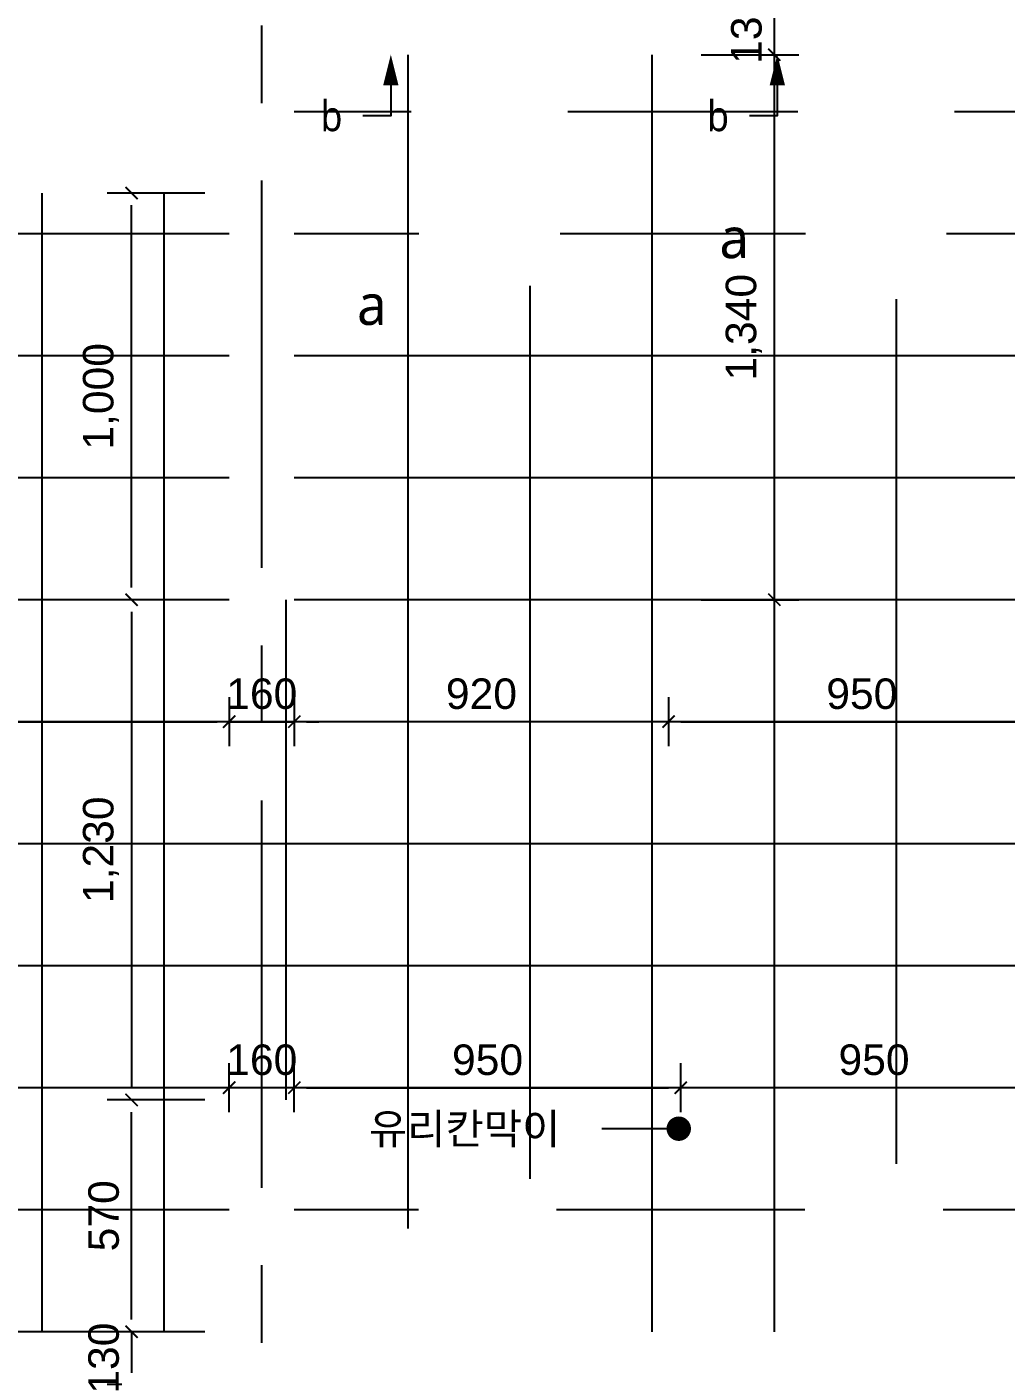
# Model space of a CAD drawing. Header units: millimetres. Extents: x 1155 to 49564, y 630 to 17190.
# Drawn here: x 30273 to 32681, y 11531 to 14820 of the extents above; entities that cross this region are included whole.
import ezdxf
from ezdxf.enums import TextEntityAlignment as Align

# ---------------------------------------------------------------- set-up
doc = ezdxf.new("R2010")
doc.units = ezdxf.units.MM
doc.header["$LTSCALE"] = 30
doc.header["$PDMODE"] = 1
doc.linetypes.add('CENTER', pattern=[50.8, 31.75, -6.35, 6.35, -6.35])
doc.layers.get('Defpoints').update_dxf_attribs({"color": 140})
for name, color, linetype in [('AZ-LEAL', 7, 'Continuous'), ('AZ-LEAT', 6, 'Continuous'), ('CTR', 1, 'CENTER'), ('DIM-1', 7, 'Continuous'), ('RXANNOT', 4, 'Continuous'), ('RXLEADER', 1, 'Continuous'), ('SYM-POINT', 6, 'Continuous'), ('타일', 9, 'Continuous')]:
    doc.layers.add(name, color=color, linetype=linetype)
doc.styles.add('00-GRID$0$ARIAL', font='arial.ttf')
doc.styles.add('THEVOO', font='malgun.ttf', dxfattribs={"width": 0.9})
doc.styles.add('맑은고딕', font='malgun.ttf')
doc.dimstyles.new('CJA-30(IN)', dxfattribs={"dimscale": 30, "dimtxt": 2.5, "dimasz": 1, "dimexe": 2, "dimexo": 2, "dimgap": 1, "dimtad": 1, "dimdec": 0, "dimdsep": 46, "dimlunit": 6, "dimtxsty": '00-GRID$0$ARIAL', "dimblk": '00-GRID$0$_ArchTick', "dimcen": 1, "dimclrd": 7, "dimclre": 7, "dimclrt": 6, "dimadec": 0, "dimazin": 0, "dimtfac": 1, "dimtdec": 0, "dimtix": 1, "dimtmove": 2, "dimatfit": 3, "dimldrblk": '00-GRID$0$_ArchTick', "dimfxl": 1, "dimtolj": 1, "dimarcsym": 0})

# ---------------------------------------------------------------- blocks, each defined once
blk = doc.blocks.new('00-GRID$0$_ArchTick')
at = {"color": 0, "linetype": 'ByBlock', "const_width": 0.15}
blk.add_lwpolyline([(-0.5, -0.5), (0.5, 0.5)], dxfattribs=at)
blk = doc.blocks.new('*D131')
at = {"layer": 'Defpoints', "color": 0}
for p in [(30771, 12211), (30771, 12091), (30931, 12091)]:
    blk.add_point(p, dxfattribs=at)
at = {"layer": 'DIM-1', "color": 7, "lineweight": -2}
for p, q in [((30771, 12151), (30771, 12271)), ((30931, 12151), (30931, 12271)), ((30741, 12211), (30711, 12211)), ((30931, 12211), (30771, 12211)), ((30961, 12211), (30991, 12211))]:
    blk.add_line(p, q, dxfattribs=at)
at = {"layer": 'DIM-1', "color": 7, "lineweight": -2, "xscale": 30, "yscale": 30, "zscale": 30}
blk.add_blockref('00-GRID$0$_ArchTick', (30771, 12211), dxfattribs=at)
at = {"layer": 'DIM-1', "color": 7, "lineweight": -2, "xscale": 30, "yscale": 30, "zscale": 30, "rotation": 180}
blk.add_blockref('00-GRID$0$_ArchTick', (30931, 12211), dxfattribs=at)
at = {"layer": 'DIM-1', "color": 6, "insert": (30851, 12279.3), "char_height": 75, "attachment_point": 5, "style": '00-GRID$0$ARIAL'}
blk.add_mtext('\\A1;160', dxfattribs=at)
blk = doc.blocks.new('*D132')
at = {"layer": 'Defpoints', "color": 0}
for p in [(31881, 12211), (30931, 12091), (31881, 12091)]:
    blk.add_point(p, dxfattribs=at)
at = {"layer": 'DIM-1', "color": 7, "lineweight": -2}
for p, q in [((30931, 12151), (30931, 12271)), ((31881, 12151), (31881, 12271)), ((30961, 12211), (31851, 12211))]:
    blk.add_line(p, q, dxfattribs=at)
at = {"layer": 'DIM-1', "color": 7, "lineweight": -2, "xscale": 30, "yscale": 30, "zscale": 30, "rotation": 180}
blk.add_blockref('00-GRID$0$_ArchTick', (30931, 12211), dxfattribs=at)
at = {"layer": 'DIM-1', "color": 7, "lineweight": -2, "xscale": 30, "yscale": 30, "zscale": 30}
blk.add_blockref('00-GRID$0$_ArchTick', (31881, 12211), dxfattribs=at)
at = {"layer": 'DIM-1', "color": 6, "insert": (31406, 12279.3), "char_height": 75, "attachment_point": 5, "style": '00-GRID$0$ARIAL'}
blk.add_mtext('\\A1;950', dxfattribs=at)
blk = doc.blocks.new('*D133')
at = {"layer": 'Defpoints', "color": 0}
for p in [(30771, 13231), (30931, 13231), (30931, 13111)]:
    blk.add_point(p, dxfattribs=at)
at = {"layer": 'DIM-1', "color": 7, "lineweight": -2}
for p, q in [((30771, 13171), (30771, 13051)), ((30931, 13171), (30931, 13051)), ((30741, 13111), (30711, 13111)), ((30771, 13111), (30931, 13111)), ((30961, 13111), (30991, 13111))]:
    blk.add_line(p, q, dxfattribs=at)
at = {"layer": 'DIM-1', "color": 7, "lineweight": -2, "xscale": 30, "yscale": 30, "zscale": 30}
blk.add_blockref('00-GRID$0$_ArchTick', (30771, 13111), dxfattribs=at)
at = {"layer": 'DIM-1', "color": 7, "lineweight": -2, "xscale": 30, "yscale": 30, "zscale": 30, "rotation": 180}
blk.add_blockref('00-GRID$0$_ArchTick', (30931, 13111), dxfattribs=at)
at = {"layer": 'DIM-1', "color": 6, "insert": (30851, 13179.3), "char_height": 75, "attachment_point": 5, "style": '00-GRID$0$ARIAL'}
blk.add_mtext('\\A1;160', dxfattribs=at)
blk = doc.blocks.new('*D134')
at = {"layer": 'Defpoints', "color": 0}
for p in [(30931, 13231), (31851, 13231), (30931, 13111)]:
    blk.add_point(p, dxfattribs=at)
at = {"layer": 'DIM-1', "color": 7, "lineweight": -2}
for p, q in [((30931, 13171), (30931, 13051)), ((31851, 13171), (31851, 13051)), ((31821, 13111), (30961, 13111))]:
    blk.add_line(p, q, dxfattribs=at)
at = {"layer": 'DIM-1', "color": 7, "lineweight": -2, "xscale": 30, "yscale": 30, "zscale": 30, "rotation": 180}
blk.add_blockref('00-GRID$0$_ArchTick', (30931, 13111), dxfattribs=at)
at = {"layer": 'DIM-1', "color": 7, "lineweight": -2, "xscale": 30, "yscale": 30, "zscale": 30}
blk.add_blockref('00-GRID$0$_ArchTick', (31851, 13111), dxfattribs=at)
at = {"layer": 'DIM-1', "color": 6, "insert": (31391, 13179.3), "char_height": 75, "attachment_point": 5, "style": '00-GRID$0$ARIAL'}
blk.add_mtext('\\A1;920', dxfattribs=at)
blk = doc.blocks.new('*D135')
at = {"layer": 'Defpoints', "color": 0}
for p in [(31871, 14751), (32111, 14751), (31871, 13411)]:
    blk.add_point(p, dxfattribs=at)
at = {"layer": 'DIM-1', "color": 7, "lineweight": -2}
for p, q in [((31931, 14751), (32171, 14751)), ((32111, 13441), (32111, 14721)), ((31931, 13411), (32171, 13411))]:
    blk.add_line(p, q, dxfattribs=at)
at = {"layer": 'DIM-1', "color": 7, "lineweight": -2, "xscale": 30, "yscale": 30, "zscale": 30}
for p, rotation in [((32111, 14751), 90), ((32111, 13411), 270)]:
    blk.add_blockref('00-GRID$0$_ArchTick', p, dxfattribs=dict(at, rotation=rotation))
at = {"layer": 'DIM-1', "color": 6, "insert": (32035.9, 14081), "char_height": 75, "attachment_point": 5, "rotation": 90, "style": '00-GRID$0$ARIAL'}
blk.add_mtext('\\A1;1,340', dxfattribs=at)
blk = doc.blocks.new('*D136')
at = {"layer": 'Defpoints', "color": 0}
for p in [(31871, 14881), (32111, 14881), (31871, 14751)]:
    blk.add_point(p, dxfattribs=at)
at = {"layer": 'DIM-1', "color": 7, "lineweight": -2}
for p, q in [((32111, 14911), (32111, 14941)), ((31931, 14881), (32171, 14881)), ((32111, 14751), (32111, 14881)), ((31931, 14751), (32171, 14751)), ((32111, 14721), (32111, 14691))]:
    blk.add_line(p, q, dxfattribs=at)
at = {"layer": 'DIM-1', "color": 7, "lineweight": -2, "xscale": 30, "yscale": 30, "zscale": 30}
for p, rotation in [((32111, 14881), 270), ((32111, 14751), 90)]:
    blk.add_blockref('00-GRID$0$_ArchTick', p, dxfattribs=dict(at, rotation=rotation))
at = {"layer": 'DIM-1', "color": 6, "insert": (32042.7, 14816), "char_height": 75, "attachment_point": 5, "rotation": 90, "style": '00-GRID$0$ARIAL'}
blk.add_mtext('\\A1;130', dxfattribs=at)
blk = doc.blocks.new('*B122', base_point=(308471.5, 441410, 0))
at = {"layer": 'AZ-LEAL'}
blk.add_lwpolyline([(308471.5, 441410, 0, 37.5, 0), (308471.5, 441335, 0, 0, 0)], format="xyseb", dxfattribs=at)
blk.add_lwpolyline([(308471.5, 441335), (308471.5, 441259.5), (308402.8, 441259.5)], dxfattribs=at)
at = {"layer": 'AZ-LEAT', "style": 'THEVOO', "width": 0.9}
blk.add_text('b', height=75, dxfattribs=at).set_placement((308352.8, 441259.5), align=Align.MIDDLE_RIGHT)
blk = doc.blocks.new('*D137')
at = {"layer": 'Defpoints', "color": 0}
for p in [(30531, 14411), (30771, 14411), (30771, 13411)]:
    blk.add_point(p, dxfattribs=at)
at = {"layer": 'DIM-1', "color": 7, "lineweight": -2}
for p, q in [((30711, 14411), (30471, 14411)), ((30531, 13441), (30531, 14381)), ((30711, 13411), (30471, 13411))]:
    blk.add_line(p, q, dxfattribs=at)
at = {"layer": 'DIM-1', "color": 7, "lineweight": -2, "xscale": 30, "yscale": 30, "zscale": 30}
for p, rotation in [((30531, 14411), 90), ((30531, 13411), 270)]:
    blk.add_blockref('00-GRID$0$_ArchTick', p, dxfattribs=dict(at, rotation=rotation))
at = {"layer": 'DIM-1', "color": 6, "insert": (30455.9, 13911), "char_height": 75, "attachment_point": 5, "rotation": 90, "style": '00-GRID$0$ARIAL'}
blk.add_mtext('\\A1;1,000', dxfattribs=at)
blk = doc.blocks.new('*D181')
at = {"layer": 'Defpoints', "color": 0}
for p in [(31851, 13231), (32801, 13231), (32801, 13111)]:
    blk.add_point(p, dxfattribs=at)
at = {"layer": 'DIM-1', "color": 7, "lineweight": -2}
for p, q in [((31851, 13171), (31851, 13051)), ((32801, 13171), (32801, 13051)), ((31881, 13111), (32771, 13111))]:
    blk.add_line(p, q, dxfattribs=at)
at = {"layer": 'DIM-1', "color": 7, "lineweight": -2, "xscale": 30, "yscale": 30, "zscale": 30, "rotation": 180}
blk.add_blockref('00-GRID$0$_ArchTick', (31851, 13111), dxfattribs=at)
at = {"layer": 'DIM-1', "color": 7, "lineweight": -2, "xscale": 30, "yscale": 30, "zscale": 30}
blk.add_blockref('00-GRID$0$_ArchTick', (32801, 13111), dxfattribs=at)
at = {"layer": 'DIM-1', "color": 6, "insert": (32326, 13179.3), "char_height": 75, "attachment_point": 5, "style": '00-GRID$0$ARIAL'}
blk.add_mtext('\\A1;950', dxfattribs=at)
blk = doc.blocks.new('*D182')
at = {"layer": 'Defpoints', "color": 0}
for p in [(30771, 13411), (30531, 12181), (30771, 12181)]:
    blk.add_point(p, dxfattribs=at)
at = {"layer": 'DIM-1', "color": 7, "lineweight": -2}
for p, q in [((30711, 13411), (30471, 13411)), ((30531, 13381), (30531, 12211)), ((30711, 12181), (30471, 12181))]:
    blk.add_line(p, q, dxfattribs=at)
at = {"layer": 'DIM-1', "color": 7, "lineweight": -2, "xscale": 30, "yscale": 30, "zscale": 30}
for p, rotation in [((30531, 13411), 90), ((30531, 12181), 270)]:
    blk.add_blockref('00-GRID$0$_ArchTick', p, dxfattribs=dict(at, rotation=rotation))
at = {"layer": 'DIM-1', "color": 6, "insert": (30455.9, 12796), "char_height": 75, "attachment_point": 5, "rotation": 90, "style": '00-GRID$0$ARIAL'}
blk.add_mtext('\\A1;1,230', dxfattribs=at)
blk = doc.blocks.new('*D183')
at = {"layer": 'Defpoints', "color": 0}
for p in [(31881, 12211), (31881, 12091), (32831, 12091)]:
    blk.add_point(p, dxfattribs=at)
at = {"layer": 'DIM-1', "color": 7, "lineweight": -2}
for p, q in [((31881, 12151), (31881, 12271)), ((32831, 12151), (32831, 12271)), ((32801, 12211), (31911, 12211))]:
    blk.add_line(p, q, dxfattribs=at)
at = {"layer": 'DIM-1', "color": 7, "lineweight": -2, "xscale": 30, "yscale": 30, "zscale": 30, "rotation": 180}
blk.add_blockref('00-GRID$0$_ArchTick', (31881, 12211), dxfattribs=at)
at = {"layer": 'DIM-1', "color": 7, "lineweight": -2, "xscale": 30, "yscale": 30, "zscale": 30}
blk.add_blockref('00-GRID$0$_ArchTick', (32831, 12211), dxfattribs=at)
at = {"layer": 'DIM-1', "color": 6, "insert": (32356, 12279.3), "char_height": 75, "attachment_point": 5, "style": '00-GRID$0$ARIAL'}
blk.add_mtext('\\A1;950', dxfattribs=at)
blk = doc.blocks.new('*D186')
at = {"layer": 'Defpoints', "color": 0}
for p in [(30531, 12181), (30771, 12181), (30771, 11611)]:
    blk.add_point(p, dxfattribs=at)
at = {"layer": 'DIM-1', "color": 7, "lineweight": -2}
for p, q in [((30711, 12181), (30471, 12181)), ((30531, 11641), (30531, 12151)), ((30711, 11611), (30471, 11611))]:
    blk.add_line(p, q, dxfattribs=at)
at = {"layer": 'DIM-1', "color": 7, "lineweight": -2, "xscale": 30, "yscale": 30, "zscale": 30}
for p, rotation in [((30531, 12181), 90), ((30531, 11611), 270)]:
    blk.add_blockref('00-GRID$0$_ArchTick', p, dxfattribs=dict(at, rotation=rotation))
at = {"layer": 'DIM-1', "color": 6, "insert": (30462.7, 11896), "char_height": 75, "attachment_point": 5, "rotation": 90, "style": '00-GRID$0$ARIAL'}
blk.add_mtext('\\A1;570', dxfattribs=at)
blk = doc.blocks.new('*D187')
at = {"layer": 'Defpoints', "color": 0}
for p in [(30771, 11611), (30531, 11481), (30771, 11481)]:
    blk.add_point(p, dxfattribs=at)
at = {"layer": 'DIM-1', "color": 7, "lineweight": -2}
for p, q in [((30531, 11641), (30531, 11671)), ((30711, 11611), (30471, 11611)), ((30531, 11611), (30531, 11481)), ((30711, 11481), (30471, 11481)), ((30531, 11451), (30531, 11421))]:
    blk.add_line(p, q, dxfattribs=at)
at = {"layer": 'DIM-1', "color": 7, "lineweight": -2, "xscale": 30, "yscale": 30, "zscale": 30}
for p, rotation in [((30531, 11611), 270), ((30531, 11481), 90)]:
    blk.add_blockref('00-GRID$0$_ArchTick', p, dxfattribs=dict(at, rotation=rotation))
at = {"layer": 'DIM-1', "color": 6, "insert": (30462.7, 11546), "char_height": 75, "attachment_point": 5, "rotation": 90, "style": '00-GRID$0$ARIAL'}
blk.add_mtext('\\A1;130', dxfattribs=at)
blk = doc.blocks.new('*D188')
at = {"layer": 'Defpoints', "color": 0}
for p in [(28811, 13195.5), (30771, 13195.5), (30771, 13111, 0)]:
    blk.add_point(p, dxfattribs=at)
at = {"layer": 'DIM-1', "color": 7, "lineweight": -2}
for p, q in [((28811, 13135.5), (28811, 13051)), ((30771, 13135.5), (30771, 13051)), ((28841, 13111), (30741, 13111))]:
    blk.add_line(p, q, dxfattribs=at)
at = {"layer": 'DIM-1', "color": 7, "lineweight": -2, "xscale": 30, "yscale": 30, "zscale": 30, "rotation": 180}
blk.add_blockref('00-GRID$0$_ArchTick', (28811, 13111), dxfattribs=at)
at = {"layer": 'DIM-1', "color": 7, "lineweight": -2, "xscale": 30, "yscale": 30, "zscale": 30}
blk.add_blockref('00-GRID$0$_ArchTick', (30771, 13111), dxfattribs=at)
at = {"layer": 'DIM-1', "color": 6, "insert": (29791, 13186), "char_height": 75, "attachment_point": 5, "style": '00-GRID$0$ARIAL'}
blk.add_mtext('\\A1;1,960', dxfattribs=at)
blk = doc.blocks.new('자기질타일4')
at = {"layer": '타일'}
for p, q in [((348646.1, 347729.6), (348646.1, 350615.9)), ((349246.1, 347475.9), (349246.1, 350615.9)), ((349546.1, 347960), (349546.1, 350615.9)), ((349546.1, 347475.9), (349546.1, 350615.9)), ((348653.5, 350475.9), (348366.1, 350475.9)), ((349603.5, 350475.9), (349038.6, 350475.9)), ((350553.5, 350475.9), (349988.6, 350475.9)), ((347746.1, 347475.9), (347746.1, 350275.9)), ((347746.1, 347475.9), (347746.1, 350275.9)), ((348046.1, 347475.9), (348046.1, 350275.9)), ((348206.1, 350175.9), (346246.1, 350175.9, 0)), ((348672.5, 350175.9), (348366.1, 350175.9)), ((349622.5, 350175.9), (349019.6, 350175.9)), ((350572.5, 350175.9), (349969.6, 350175.9)), ((348946.1, 347851.5), (348946.1, 350047.7)), ((349846.1, 347888.6), (349846.1, 350015.2)), ((348206.1, 349875.9), (346246.1, 349875.9, 0)), ((351186.1, 349875.9), (348366.1, 349875.9)), ((348206.1, 349575.9), (346246.1, 349575.9, 0)), ((351186.1, 349575.9), (348366.1, 349575.9)), ((348206.1, 349275.9), (346246.1, 349275.9, 0)), ((348346.1, 348045.9), (348346.1, 349275.9)), ((348346.1, 348045.9), (348346.1, 349275.9)), ((351186.1, 349275.9), (348366.1, 349275.9)), ((352186.1, 348975.9), (346246.1, 348975.9, 0)), ((352186.1, 348675.9), (346246.1, 348675.9, 0)), ((352186.1, 348375.9), (346246.1, 348375.9, 0)), ((348646.1, 348075.9), (346246.1, 348075.9, 0)), ((352186.1, 348075.9), (348176.1, 348075.9, 0)), ((348206.1, 347775.9), (346246.1, 347775.9)), ((348671.3, 347775.9), (348366.1, 347775.9)), ((349621.3, 347775.9), (349010.8, 347775.9)), ((350571.3, 347775.9), (349960.8, 347775.9)), ((348016.1, 347475.9), (346246.1, 347475.9))]:
    blk.add_line(p, q, dxfattribs=at)

msp = doc.modelspace()

# ---------------------------------------------------------------- linework, layer by layer
at = {"layer": 'CTR'}
msp.add_line((30851, 10441), (30851, 15821), dxfattribs=at)
at = {"layer": 'RXLEADER'}
msp.add_line((31876, 12110.2), (31686.6, 12110.2), dxfattribs=at)
msp.add_lwpolyline([(31876, 12125.2, 30, 30, -1), (31876, 12095.2, 30, 30, -1)], format="xyseb", close=True, dxfattribs=at)

# ---------------------------------------------------------------- block references
at = {"layer": 'AZ-LEAL'}
for p in [(31168.3, 14751, 0), (32118.3, 14751, 0)]:
    msp.add_blockref('*B122', p, dxfattribs=at)
at = {"layer": 'SYM-POINT'}
msp.add_blockref('자기질타일4', (-317435.1, -335864.9), dxfattribs=at)

# ---------------------------------------------------------------- texts
at = {"layer": 'AZ-LEAT', "style": 'THEVOO'}
for p in [(32049, 14300.8, 0), (31158.2, 14136.6, 0)]:
    msp.add_text('a', height=100, dxfattribs=at).set_placement(p, align=Align.MIDDLE_RIGHT)
at = {"layer": 'RXANNOT', "style": '맑은고딕'}
msp.add_text('유리칸막이', height=75, dxfattribs=at).set_placement((31114.3, 12110.2), align=Align.MIDDLE_LEFT)

# ---------------------------------------------------------------- dimensions: what is measured, and where the dimension line sits
at = {"layer": 'DIM-1'}
for base, p1, p2, angle, picture, middle in [((32111, 14881), (31871, 14751), (31871, 14881), 270, '*D136', (32042.7, 14816)), ((32111, 14751), (31871, 13411), (31871, 14751), 270, '*D135', (32035.9, 14081)), ((30531, 14411), (30771, 13411), (30771, 14411), 270, '*D137', (30455.9, 13911)), ((30531, 12181), (30771, 13411), (30771, 12181), 90, '*D182', (30455.9, 12796)), ((30771, 13111, 0), (28811, 13195.5, 0), (30771, 13195.5, 0), 180, '*D188', (29791, 13186, 0)), ((30931, 13111), (30771, 13231), (30931, 13231), 180, '*D133', (30851, 13179.3)), ((32801, 13111), (31851, 13231), (32801, 13231), 180, '*D181', (32326, 13179.3)), ((31881, 12211), (30931, 12091), (31881, 12091), 180, '*D132', (31406, 12279.3)), ((31881, 12211), (32831, 12091), (31881, 12091), 0, '*D183', (32356, 12279.3)), ((30531, 12181), (30771, 11611), (30771, 12181), 270, '*D186', (30462.7, 11896)), ((30531, 11481), (30771, 11611), (30771, 11481), 90, '*D187', (30462.7, 11546))]:
    dim = msp.add_linear_dim(base=base, p1=p1, p2=p2, angle=angle, dimstyle='CJA-30(IN)', dxfattribs=at)
    dim.commit()
    dim.dimension.update_dxf_attribs({"geometry": picture, "text_midpoint": middle})
for base, p1, p2, picture, middle in [((30931, 13111), (31851, 13231), (30931, 13231), '*D134', (31391, 13179.3)), ((30771, 12211), (30931, 12091), (30771, 12091), '*D131', (30851, 12279.3))]:
    dim = msp.add_linear_dim(base=base, p1=p1, p2=p2, dimstyle='CJA-30(IN)', dxfattribs=at)
    dim.commit()
    dim.dimension.update_dxf_attribs({"geometry": picture, "text_midpoint": middle})

doc.saveas('drawing.dxf')
